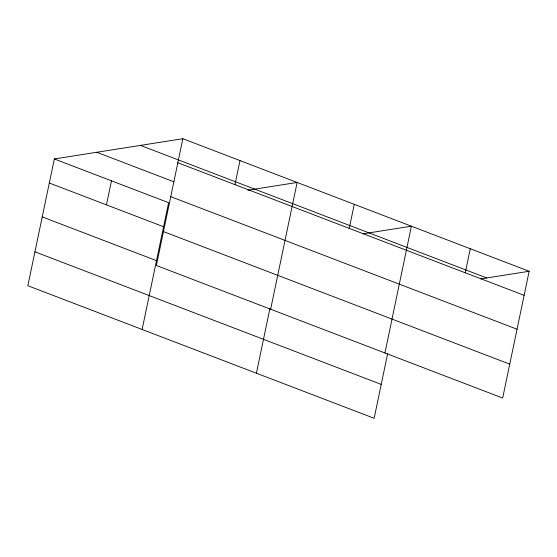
<?xml version="1.0" encoding="UTF-8"?>
<svg xmlns="http://www.w3.org/2000/svg" width="557" height="557" viewBox="0 0 557 557"><rect width="100%" height="100%" fill="white"/><g stroke="black" fill="none" stroke-linecap="round" stroke-linejoin="round"><path stroke-width="0.84" d="M182.856 138.707L156.371 265.487L502.665 398.046L529.15 271.273L182.856 138.707L54.335 158.954L27.85 285.727L374.144 418.293L387.63 353.723M106.45 204.879L111.47 180.823M142.126 329.472L168.611 202.699L54.335 158.954M234.97 184.632L239.997 160.583M256.401 373.218L269.894 308.655M270.646 309.232L297.132 182.452L247.865 190.215M349.246 228.377L354.273 204.328M384.929 352.978L411.407 226.198L362.997 233.829M465.255 272.784L470.282 248.735M480.74 278.897L529.15 271.273M140.448 145.391L486.734 277.95M177.836 162.755L524.123 295.321M96.744 152.27L174.007 181.847M170.748 196.656L517.042 329.222M49.308 183.002L163.584 226.748M163.452 231.587L509.746 364.146M42.228 216.903L156.503 260.648M34.931 251.827L381.225 384.393"/></g></svg>
